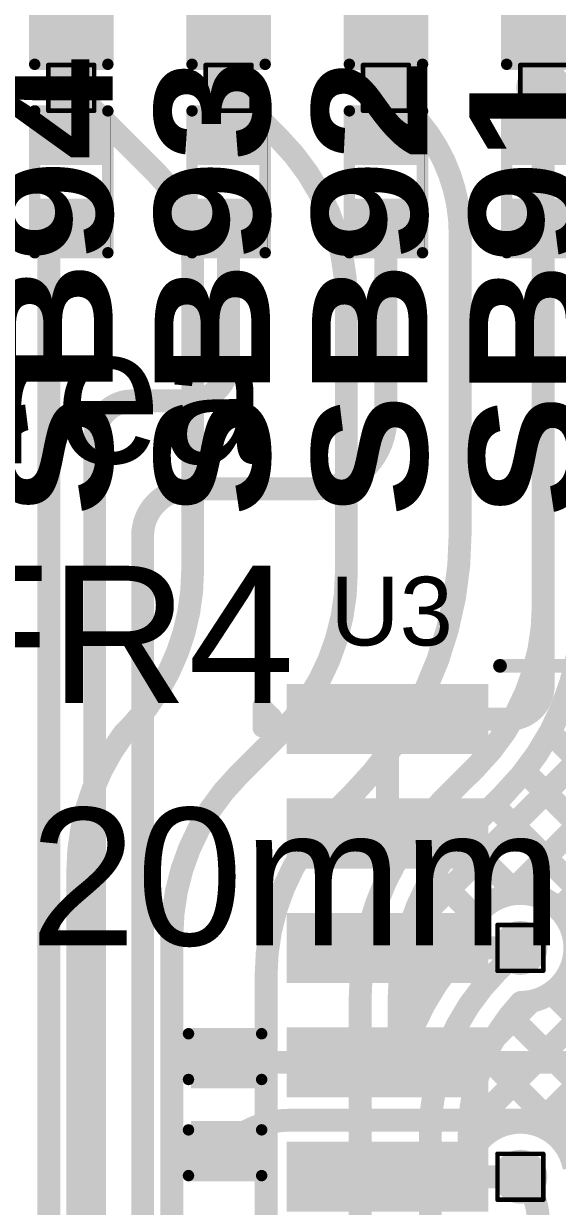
# Model space of a CAD drawing. Header units: inches. Extents: x 3 to 457, y -41 to 239.
# Drawn here: x 114.78 to 120.71, y 142.01 to 155.14 of the extents above; entities that cross this region are included whole.
import ezdxf

# ---------------------------------------------------------------- set-up
doc = ezdxf.new("R2010")
doc.units = ezdxf.units.IN
for name, color, linetype in [('Bottom Layer', 5, 'Continuous'), ('Drill Drawing', 1, 'Continuous'), ('Fabrication', 76, 'Continuous'), ('Top Layer', 1, 'Continuous'), ('Top Overlay', 2, 'Continuous'), ('Top Paste', 8, 'Continuous'), ('Top Solder', 216, 'Continuous'), ('Via Holes', 16, 'Continuous')]:
    doc.layers.add(name, color=color, linetype=linetype)
doc.styles.add('Arial', font='', dxfattribs={"height": 0.2})
doc.styles.add('Arial Black_Bold', font='', dxfattribs={"height": 0.2})
doc.styles.get('Arial').set_extended_font_data('Arial')
doc.styles.get('Arial Black_Bold').set_extended_font_data('Arial Black', bold=True)

# ---------------------------------------------------------------- blocks, each defined once
blk = doc.blocks.new('14_SO_112')
at = {"layer": 'Top Layer'}
for points in [[(-1.75, 4.097), (-1.75, 3.523), (-3.788, 3.523), (-3.788, 4.097)], [(3.788, 4.097), (3.788, 3.523), (1.75, 3.523), (1.75, 4.097)], [(-1.75, 2.827), (-1.75, 2.253), (-3.788, 2.253), (-3.788, 2.827)], [(3.788, 2.827), (3.788, 2.253), (1.75, 2.253), (1.75, 2.827)], [(-1.75, 1.557), (-1.75, 0.983), (-3.788, 0.983), (-3.788, 1.557)], [(3.788, 1.557), (3.788, 0.983), (1.75, 0.983), (1.75, 1.557)], [(-1.75, 0.287), (-1.75, -0.287), (-3.788, -0.287), (-3.788, 0.287)], [(3.788, 0.287), (3.788, -0.287), (1.75, -0.287), (1.75, 0.287)], [(-1.75, -0.983), (-1.75, -1.557), (-3.788, -1.557), (-3.788, -0.983)], [(3.788, -0.983), (3.788, -1.557), (1.75, -1.557), (1.75, -0.983)], [(-1.75, -2.253), (-1.75, -2.827), (-3.788, -2.827), (-3.788, -2.253)], [(3.788, -2.253), (3.788, -2.827), (1.75, -2.827), (1.75, -2.253)], [(-1.75, -3.523), (-1.75, -4.097), (-3.788, -4.097), (-3.788, -3.523)], [(3.788, -3.523), (3.788, -4.097), (1.75, -4.097), (1.75, -3.523)]]:
    blk.add_hatch(color=1, dxfattribs=at).paths.add_polyline_path(points)
at = {"layer": 'Top Paste'}
for points in [[(-1.75, 4.097), (-1.75, 3.523), (-3.788, 3.523), (-3.788, 4.097)], [(3.788, 4.097), (3.788, 3.523), (1.75, 3.523), (1.75, 4.097)], [(-1.75, 2.827), (-1.75, 2.253), (-3.788, 2.253), (-3.788, 2.827)], [(3.788, 2.827), (3.788, 2.253), (1.75, 2.253), (1.75, 2.827)], [(-1.75, 1.557), (-1.75, 0.983), (-3.788, 0.983), (-3.788, 1.557)], [(3.788, 1.557), (3.788, 0.983), (1.75, 0.983), (1.75, 1.557)], [(-1.75, 0.287), (-1.75, -0.287), (-3.788, -0.287), (-3.788, 0.287)], [(3.788, 0.287), (3.788, -0.287), (1.75, -0.287), (1.75, 0.287)], [(-1.75, -0.983), (-1.75, -1.557), (-3.788, -1.557), (-3.788, -0.983)], [(3.788, -0.983), (3.788, -1.557), (1.75, -1.557), (1.75, -0.983)], [(-1.75, -2.253), (-1.75, -2.827), (-3.788, -2.827), (-3.788, -2.253)], [(3.788, -2.253), (3.788, -2.827), (1.75, -2.827), (1.75, -2.253)], [(-1.75, -3.523), (-1.75, -4.097), (-3.788, -4.097), (-3.788, -3.523)], [(3.788, -3.523), (3.788, -4.097), (1.75, -4.097), (1.75, -3.523)]]:
    blk.add_hatch(color=8, dxfattribs=at).paths.add_polyline_path(points)
at = {"layer": 'Top Solder'}
for points in [[(-1.649, 4.199), (-1.649, 3.421), (-3.89, 3.421), (-3.89, 4.199)], [(3.89, 4.199), (3.89, 3.421), (1.649, 3.421), (1.649, 4.199)], [(-1.649, 2.929), (-1.649, 2.151), (-3.89, 2.151), (-3.89, 2.929)], [(3.89, 2.929), (3.89, 2.151), (1.649, 2.151), (1.649, 2.929)], [(-1.649, 1.659), (-1.649, 0.881), (-3.89, 0.881), (-3.89, 1.659)], [(3.89, 1.659), (3.89, 0.881), (1.649, 0.881), (1.649, 1.659)], [(-1.649, 0.389), (-1.649, -0.389), (-3.89, -0.389), (-3.89, 0.389)], [(3.89, 0.389), (3.89, -0.389), (1.649, -0.389), (1.649, 0.389)], [(-1.649, -0.881), (-1.649, -1.659), (-3.89, -1.659), (-3.89, -0.881)], [(3.89, -0.881), (3.89, -1.659), (1.649, -1.659), (1.649, -0.881)], [(-1.649, -2.151), (-1.649, -2.929), (-3.89, -2.929), (-3.89, -2.151)], [(3.89, -2.151), (3.89, -2.929), (1.649, -2.929), (1.649, -2.151)], [(-1.649, -3.421), (-1.649, -4.199), (-3.89, -4.199), (-3.89, -3.421)], [(3.89, -3.421), (3.89, -4.199), (1.649, -4.199), (1.649, -3.421)]]:
    blk.add_hatch(color=216, dxfattribs=at).paths.add_polyline_path(points)
at = {"layer": 'Top Overlay'}
for points, const_width in [([(-1.521, 4.401), (1.521, 4.401)], 0.152), ([(-4.166, 3.708), (-4.166, 3.962)], 0.2), ([(-4.166, 3.962), (-4.039, 3.835)], 0.2), ([(-4.166, 3.708), (-4.039, 3.835)], 0.2), ([(-1.521, -4.401), (1.521, -4.401)], 0.152)]:
    blk.add_lwpolyline(points, dxfattribs=dict(at, const_width=const_width))
for points, const_width in [([(-1.559, 4.401, 1), (-1.483, 4.401, 1)], 0.0762), ([(1.483, 4.401, 1), (1.56, 4.401, 1)], 0.0762), ([(-4.216, 3.962, 1), (-4.116, 3.962, 1)], 0.1), ([(-4.216, 3.962, 1), (-4.116, 3.962, 1)], 0.1), ([(-4.216, 3.708, 1), (-4.116, 3.708, 1)], 0.1), ([(-4.216, 3.708, 1), (-4.116, 3.708, 1)], 0.1), ([(-4.089, 3.835, 1), (-3.989, 3.835, 1)], 0.1), ([(-4.089, 3.835, 1), (-3.989, 3.835, 1)], 0.1), ([(-1.559, -4.401, 1), (-1.483, -4.401, 1)], 0.0762), ([(1.483, -4.401, 1), (1.56, -4.401, 1)], 0.0762)]:
    blk.add_lwpolyline(points, format="xyb", close=True, dxfattribs=dict(at, const_width=const_width))
blk = doc.blocks.new('S______B______0402_151')
at = {"layer": 'Top Layer'}
for points in [[(-0.699, -0.318), (-0.699, 0.318), (-0.241, 0.318), (-0.241, -0.318)], [(0.241, -0.318), (0.241, 0.318), (0.699, 0.318), (0.699, -0.318)]]:
    blk.add_hatch(color=1, dxfattribs=at).paths.add_polyline_path(points)
at = {"layer": 'Top Paste'}
for points in [[(-0.699, -0.318), (-0.699, 0.318), (-0.241, 0.318), (-0.241, -0.318)], [(0.241, -0.318), (0.241, 0.318), (0.699, 0.318), (0.699, -0.318)]]:
    blk.add_hatch(color=8, dxfattribs=at).paths.add_polyline_path(points)
at = {"layer": 'Top Solder'}
for points in [[(-0.754, -0.373), (-0.754, 0.373), (-0.186, 0.373), (-0.186, -0.373)], [(0.186, -0.373), (0.186, 0.373), (0.754, 0.373), (0.754, -0.373)]]:
    blk.add_hatch(color=216, dxfattribs=at).paths.add_polyline_path(points)
at = {"layer": 'Top Overlay'}
for points, const_width in [([(-0.787, 0.406), (-0.787, -0.406)], 0.127), ([(-0.787, 0.406), (0.787, 0.406)], 0.127), ([(0.787, 0.406), (0.787, -0.406)], 0.127), ([(-0.787, -0.406), (0.787, -0.406)], 0.127), ([(-0.813, -0.432), (0.813, -0.432)], 0.00323)]:
    blk.add_lwpolyline(points, dxfattribs=dict(at, const_width=const_width))
for points, const_width in [([(-0.819, 0.406, 1), (-0.756, 0.406, 1)], 0.0635), ([(-0.819, 0.406, 1), (-0.756, 0.406, 1)], 0.0635), ([(0.756, 0.406, 1), (0.819, 0.406, 1)], 0.0635), ([(0.756, 0.406, 1), (0.819, 0.406, 1)], 0.0635), ([(-0.819, -0.406, 1), (-0.756, -0.406, 1)], 0.0635), ([(-0.819, -0.406, 1), (-0.756, -0.406, 1)], 0.0635), ([(0.756, -0.406, 1), (0.819, -0.406, 1)], 0.0635), ([(0.756, -0.406, 1), (0.819, -0.406, 1)], 0.0635), ([(-0.814, -0.432, 1), (-0.812, -0.432, 1)], 0.00161), ([(0.812, -0.432, 1), (0.814, -0.432, 1)], 0.00161)]:
    blk.add_lwpolyline(points, format="xyb", close=True, dxfattribs=dict(at, const_width=const_width))
at = {"layer": 'Top Overlay', "style": 'Arial Black_Bold'}
blk.add_text('SB91', height=1.27, dxfattribs=at).set_placement((-3.721, -0.449))
blk = doc.blocks.new('S______B______0402_152')
at = {"layer": 'Top Layer'}
for points in [[(-0.699, -0.318), (-0.699, 0.318), (-0.241, 0.318), (-0.241, -0.318)], [(0.241, -0.318), (0.241, 0.318), (0.699, 0.318), (0.699, -0.318)]]:
    blk.add_hatch(color=1, dxfattribs=at).paths.add_polyline_path(points)
at = {"layer": 'Top Paste'}
for points in [[(-0.699, -0.318), (-0.699, 0.318), (-0.241, 0.318), (-0.241, -0.318)], [(0.241, -0.318), (0.241, 0.318), (0.699, 0.318), (0.699, -0.318)]]:
    blk.add_hatch(color=8, dxfattribs=at).paths.add_polyline_path(points)
at = {"layer": 'Top Solder'}
for points in [[(-0.754, -0.373), (-0.754, 0.373), (-0.186, 0.373), (-0.186, -0.373)], [(0.186, -0.373), (0.186, 0.373), (0.754, 0.373), (0.754, -0.373)]]:
    blk.add_hatch(color=216, dxfattribs=at).paths.add_polyline_path(points)
at = {"layer": 'Top Overlay'}
for points, const_width in [([(-0.787, 0.406), (-0.787, -0.406)], 0.127), ([(-0.787, 0.406), (0.787, 0.406)], 0.127), ([(0.787, 0.406), (0.787, -0.406)], 0.127), ([(-0.787, -0.406), (0.787, -0.406)], 0.127), ([(-0.813, -0.432), (0.813, -0.432)], 0.00323)]:
    blk.add_lwpolyline(points, dxfattribs=dict(at, const_width=const_width))
for points, const_width in [([(-0.819, 0.406, 1), (-0.756, 0.406, 1)], 0.0635), ([(-0.819, 0.406, 1), (-0.756, 0.406, 1)], 0.0635), ([(0.756, 0.406, 1), (0.819, 0.406, 1)], 0.0635), ([(0.756, 0.406, 1), (0.819, 0.406, 1)], 0.0635), ([(-0.819, -0.406, 1), (-0.756, -0.406, 1)], 0.0635), ([(-0.819, -0.406, 1), (-0.756, -0.406, 1)], 0.0635), ([(0.756, -0.406, 1), (0.819, -0.406, 1)], 0.0635), ([(0.756, -0.406, 1), (0.819, -0.406, 1)], 0.0635), ([(-0.814, -0.432, 1), (-0.812, -0.432, 1)], 0.00161), ([(0.812, -0.432, 1), (0.814, -0.432, 1)], 0.00161)]:
    blk.add_lwpolyline(points, format="xyb", close=True, dxfattribs=dict(at, const_width=const_width))
at = {"layer": 'Top Overlay', "style": 'Arial Black_Bold'}
blk.add_text('SB93', height=1.27, dxfattribs=at).set_placement((-3.715, -0.449))
blk = doc.blocks.new('S______B______0402_153')
at = {"layer": 'Top Layer'}
for points in [[(-0.699, -0.318), (-0.699, 0.318), (-0.241, 0.318), (-0.241, -0.318)], [(0.241, -0.318), (0.241, 0.318), (0.699, 0.318), (0.699, -0.318)]]:
    blk.add_hatch(color=1, dxfattribs=at).paths.add_polyline_path(points)
at = {"layer": 'Top Paste'}
for points in [[(-0.699, -0.318), (-0.699, 0.318), (-0.241, 0.318), (-0.241, -0.318)], [(0.241, -0.318), (0.241, 0.318), (0.699, 0.318), (0.699, -0.318)]]:
    blk.add_hatch(color=8, dxfattribs=at).paths.add_polyline_path(points)
at = {"layer": 'Top Solder'}
for points in [[(-0.754, -0.373), (-0.754, 0.373), (-0.186, 0.373), (-0.186, -0.373)], [(0.186, -0.373), (0.186, 0.373), (0.754, 0.373), (0.754, -0.373)]]:
    blk.add_hatch(color=216, dxfattribs=at).paths.add_polyline_path(points)
at = {"layer": 'Top Overlay'}
for points, const_width in [([(-0.787, 0.406), (-0.787, -0.406)], 0.127), ([(-0.787, 0.406), (0.787, 0.406)], 0.127), ([(0.787, 0.406), (0.787, -0.406)], 0.127), ([(-0.787, -0.406), (0.787, -0.406)], 0.127), ([(-0.813, -0.432), (0.813, -0.432)], 0.00323)]:
    blk.add_lwpolyline(points, dxfattribs=dict(at, const_width=const_width))
for points, const_width in [([(-0.819, 0.406, 1), (-0.756, 0.406, 1)], 0.0635), ([(-0.819, 0.406, 1), (-0.756, 0.406, 1)], 0.0635), ([(0.756, 0.406, 1), (0.819, 0.406, 1)], 0.0635), ([(0.756, 0.406, 1), (0.819, 0.406, 1)], 0.0635), ([(-0.819, -0.406, 1), (-0.756, -0.406, 1)], 0.0635), ([(-0.819, -0.406, 1), (-0.756, -0.406, 1)], 0.0635), ([(0.756, -0.406, 1), (0.819, -0.406, 1)], 0.0635), ([(0.756, -0.406, 1), (0.819, -0.406, 1)], 0.0635), ([(-0.814, -0.432, 1), (-0.812, -0.432, 1)], 0.00161), ([(0.812, -0.432, 1), (0.814, -0.432, 1)], 0.00161)]:
    blk.add_lwpolyline(points, format="xyb", close=True, dxfattribs=dict(at, const_width=const_width))
at = {"layer": 'Top Overlay', "style": 'Arial Black_Bold'}
blk.add_text('SB92', height=1.27, dxfattribs=at).set_placement((-3.715, -0.449))
blk = doc.blocks.new('S______B______0402_154')
at = {"layer": 'Top Layer'}
for points in [[(-0.699, -0.318), (-0.699, 0.318), (-0.241, 0.318), (-0.241, -0.318)], [(0.241, -0.318), (0.241, 0.318), (0.699, 0.318), (0.699, -0.318)]]:
    blk.add_hatch(color=1, dxfattribs=at).paths.add_polyline_path(points)
at = {"layer": 'Top Paste'}
for points in [[(-0.699, -0.318), (-0.699, 0.318), (-0.241, 0.318), (-0.241, -0.318)], [(0.241, -0.318), (0.241, 0.318), (0.699, 0.318), (0.699, -0.318)]]:
    blk.add_hatch(color=8, dxfattribs=at).paths.add_polyline_path(points)
at = {"layer": 'Top Solder'}
for points in [[(-0.754, -0.373), (-0.754, 0.373), (-0.186, 0.373), (-0.186, -0.373)], [(0.186, -0.373), (0.186, 0.373), (0.754, 0.373), (0.754, -0.373)]]:
    blk.add_hatch(color=216, dxfattribs=at).paths.add_polyline_path(points)
at = {"layer": 'Top Overlay'}
for points, const_width in [([(-0.787, 0.406), (-0.787, -0.406)], 0.127), ([(-0.787, 0.406), (0.787, 0.406)], 0.127), ([(0.787, 0.406), (0.787, -0.406)], 0.127), ([(-0.787, -0.406), (0.787, -0.406)], 0.127), ([(-0.813, -0.432), (0.813, -0.432)], 0.00323)]:
    blk.add_lwpolyline(points, dxfattribs=dict(at, const_width=const_width))
for points, const_width in [([(-0.819, 0.406, 1), (-0.756, 0.406, 1)], 0.0635), ([(-0.819, 0.406, 1), (-0.756, 0.406, 1)], 0.0635), ([(0.756, 0.406, 1), (0.819, 0.406, 1)], 0.0635), ([(0.756, 0.406, 1), (0.819, 0.406, 1)], 0.0635), ([(-0.819, -0.406, 1), (-0.756, -0.406, 1)], 0.0635), ([(-0.819, -0.406, 1), (-0.756, -0.406, 1)], 0.0635), ([(0.756, -0.406, 1), (0.819, -0.406, 1)], 0.0635), ([(0.756, -0.406, 1), (0.819, -0.406, 1)], 0.0635), ([(-0.814, -0.432, 1), (-0.812, -0.432, 1)], 0.00161), ([(0.812, -0.432, 1), (0.814, -0.432, 1)], 0.00161)]:
    blk.add_lwpolyline(points, format="xyb", close=True, dxfattribs=dict(at, const_width=const_width))
at = {"layer": 'Top Overlay', "style": 'Arial Black_Bold'}
blk.add_text('SB94', height=1.27, dxfattribs=at).set_placement((-3.71, -0.449))
blk = doc.blocks.new('R___0402_213')
at = {"layer": 'Top Layer'}
for points in [[(-0.699, -0.318), (-0.699, 0.317), (-0.241, 0.317), (-0.241, -0.318)], [(0.241, -0.318), (0.241, 0.317), (0.699, 0.317), (0.699, -0.318)]]:
    blk.add_hatch(color=1, dxfattribs=at).paths.add_polyline_path(points)
at = {"layer": 'Top Paste'}
for points in [[(-0.699, -0.318), (-0.699, 0.317), (-0.241, 0.317), (-0.241, -0.318)], [(0.241, -0.318), (0.241, 0.317), (0.699, 0.317), (0.699, -0.318)]]:
    blk.add_hatch(color=8, dxfattribs=at).paths.add_polyline_path(points)
at = {"layer": 'Top Solder'}
for points in [[(-0.754, -0.373), (-0.754, 0.373), (-0.186, 0.373), (-0.186, -0.373)], [(0.186, -0.373), (0.186, 0.373), (0.754, 0.373), (0.754, -0.373)]]:
    blk.add_hatch(color=216, dxfattribs=at).paths.add_polyline_path(points)
at = {"layer": 'Top Overlay'}
for points, const_width in [([(0.787, 0.406), (-0.787, 0.406)], 0.127), ([(-0.787, -0.406), (-0.787, 0.406)], 0.127), ([(0.787, -0.406), (0.787, 0.406)], 0.127), ([(0.787, -0.406), (-0.787, -0.406)], 0.127), ([(0.813, -0.432), (-0.813, -0.432)], 0.00323)]:
    blk.add_lwpolyline(points, dxfattribs=dict(at, const_width=const_width))
for points, const_width in [([(-0.819, 0.406, 1), (-0.756, 0.406, 1)], 0.0635), ([(-0.819, 0.406, 1), (-0.756, 0.406, 1)], 0.0635), ([(0.756, 0.406, 1), (0.819, 0.406, 1)], 0.0635), ([(0.756, 0.406, 1), (0.819, 0.406, 1)], 0.0635), ([(-0.819, -0.406, 1), (-0.756, -0.406, 1)], 0.0635), ([(-0.819, -0.406, 1), (-0.756, -0.406, 1)], 0.0635), ([(0.756, -0.406, 1), (0.819, -0.406, 1)], 0.0635), ([(0.756, -0.406, 1), (0.819, -0.406, 1)], 0.0635), ([(-0.814, -0.432, 1), (-0.812, -0.432, 1)], 0.00161), ([(0.812, -0.432, 1), (0.814, -0.432, 1)], 0.00161)]:
    blk.add_lwpolyline(points, format="xyb", close=True, dxfattribs=dict(at, const_width=const_width))
blk = doc.blocks.new('R___0402_214')
at = {"layer": 'Top Layer'}
for points in [[(-0.699, -0.318), (-0.699, 0.317), (-0.241, 0.317), (-0.241, -0.318)], [(0.241, -0.318), (0.241, 0.317), (0.699, 0.317), (0.699, -0.318)]]:
    blk.add_hatch(color=1, dxfattribs=at).paths.add_polyline_path(points)
at = {"layer": 'Top Paste'}
for points in [[(-0.699, -0.318), (-0.699, 0.317), (-0.241, 0.317), (-0.241, -0.318)], [(0.241, -0.318), (0.241, 0.317), (0.699, 0.317), (0.699, -0.318)]]:
    blk.add_hatch(color=8, dxfattribs=at).paths.add_polyline_path(points)
at = {"layer": 'Top Solder'}
for points in [[(-0.754, -0.373), (-0.754, 0.373), (-0.186, 0.373), (-0.186, -0.373)], [(0.186, -0.373), (0.186, 0.373), (0.754, 0.373), (0.754, -0.373)]]:
    blk.add_hatch(color=216, dxfattribs=at).paths.add_polyline_path(points)
at = {"layer": 'Top Overlay'}
for points, const_width in [([(0.787, 0.406), (-0.787, 0.406)], 0.127), ([(-0.787, -0.406), (-0.787, 0.406)], 0.127), ([(0.787, -0.406), (0.787, 0.406)], 0.127), ([(0.787, -0.406), (-0.787, -0.406)], 0.127), ([(0.813, -0.432), (-0.813, -0.432)], 0.00323)]:
    blk.add_lwpolyline(points, dxfattribs=dict(at, const_width=const_width))
for points, const_width in [([(-0.819, 0.406, 1), (-0.756, 0.406, 1)], 0.0635), ([(-0.819, 0.406, 1), (-0.756, 0.406, 1)], 0.0635), ([(0.756, 0.406, 1), (0.819, 0.406, 1)], 0.0635), ([(0.756, 0.406, 1), (0.819, 0.406, 1)], 0.0635), ([(-0.819, -0.406, 1), (-0.756, -0.406, 1)], 0.0635), ([(-0.819, -0.406, 1), (-0.756, -0.406, 1)], 0.0635), ([(0.756, -0.406, 1), (0.819, -0.406, 1)], 0.0635), ([(0.756, -0.406, 1), (0.819, -0.406, 1)], 0.0635), ([(-0.814, -0.432, 1), (-0.812, -0.432, 1)], 0.00161), ([(0.812, -0.432, 1), (0.814, -0.432, 1)], 0.00161)]:
    blk.add_lwpolyline(points, format="xyb", close=True, dxfattribs=dict(at, const_width=const_width))
blk = doc.blocks.new('R___0402_216')
at = {"layer": 'Top Layer'}
for points in [[(-0.699, -0.318), (-0.699, 0.317), (-0.241, 0.317), (-0.241, -0.318)], [(0.241, -0.318), (0.241, 0.317), (0.699, 0.317), (0.699, -0.318)]]:
    blk.add_hatch(color=1, dxfattribs=at).paths.add_polyline_path(points)
at = {"layer": 'Top Paste'}
for points in [[(-0.699, -0.318), (-0.699, 0.317), (-0.241, 0.317), (-0.241, -0.318)], [(0.241, -0.318), (0.241, 0.317), (0.699, 0.317), (0.699, -0.318)]]:
    blk.add_hatch(color=8, dxfattribs=at).paths.add_polyline_path(points)
at = {"layer": 'Top Solder'}
for points in [[(-0.754, -0.373), (-0.754, 0.373), (-0.186, 0.373), (-0.186, -0.373)], [(0.186, -0.373), (0.186, 0.373), (0.754, 0.373), (0.754, -0.373)]]:
    blk.add_hatch(color=216, dxfattribs=at).paths.add_polyline_path(points)
at = {"layer": 'Top Overlay'}
for points, const_width in [([(0.787, 0.406), (-0.787, 0.406)], 0.127), ([(-0.787, -0.406), (-0.787, 0.406)], 0.127), ([(0.787, -0.406), (0.787, 0.406)], 0.127), ([(0.787, -0.406), (-0.787, -0.406)], 0.127), ([(0.813, -0.432), (-0.813, -0.432)], 0.00323)]:
    blk.add_lwpolyline(points, dxfattribs=dict(at, const_width=const_width))
for points, const_width in [([(-0.819, 0.406, 1), (-0.756, 0.406, 1)], 0.0635), ([(-0.819, 0.406, 1), (-0.756, 0.406, 1)], 0.0635), ([(0.756, 0.406, 1), (0.819, 0.406, 1)], 0.0635), ([(0.756, 0.406, 1), (0.819, 0.406, 1)], 0.0635), ([(-0.819, -0.406, 1), (-0.756, -0.406, 1)], 0.0635), ([(-0.819, -0.406, 1), (-0.756, -0.406, 1)], 0.0635), ([(0.756, -0.406, 1), (0.819, -0.406, 1)], 0.0635), ([(0.756, -0.406, 1), (0.819, -0.406, 1)], 0.0635), ([(-0.814, -0.432, 1), (-0.812, -0.432, 1)], 0.00161), ([(0.812, -0.432, 1), (0.814, -0.432, 1)], 0.00161)]:
    blk.add_lwpolyline(points, format="xyb", close=True, dxfattribs=dict(at, const_width=const_width))
blk = doc.blocks.new('R___0402_217')
at = {"layer": 'Top Layer'}
for points in [[(-0.699, -0.318), (-0.699, 0.317), (-0.241, 0.317), (-0.241, -0.318)], [(0.241, -0.318), (0.241, 0.317), (0.699, 0.317), (0.699, -0.318)]]:
    blk.add_hatch(color=1, dxfattribs=at).paths.add_polyline_path(points)
at = {"layer": 'Top Paste'}
for points in [[(-0.699, -0.318), (-0.699, 0.317), (-0.241, 0.317), (-0.241, -0.318)], [(0.241, -0.318), (0.241, 0.317), (0.699, 0.317), (0.699, -0.318)]]:
    blk.add_hatch(color=8, dxfattribs=at).paths.add_polyline_path(points)
at = {"layer": 'Top Solder'}
for points in [[(-0.754, -0.373), (-0.754, 0.373), (-0.186, 0.373), (-0.186, -0.373)], [(0.186, -0.373), (0.186, 0.373), (0.754, 0.373), (0.754, -0.373)]]:
    blk.add_hatch(color=216, dxfattribs=at).paths.add_polyline_path(points)
at = {"layer": 'Top Overlay'}
for points, const_width in [([(0.787, 0.406), (-0.787, 0.406)], 0.127), ([(-0.787, -0.406), (-0.787, 0.406)], 0.127), ([(0.787, -0.406), (0.787, 0.406)], 0.127), ([(0.787, -0.406), (-0.787, -0.406)], 0.127), ([(0.813, -0.432), (-0.813, -0.432)], 0.00323)]:
    blk.add_lwpolyline(points, dxfattribs=dict(at, const_width=const_width))
for points, const_width in [([(-0.819, 0.406, 1), (-0.756, 0.406, 1)], 0.0635), ([(-0.819, 0.406, 1), (-0.756, 0.406, 1)], 0.0635), ([(0.756, 0.406, 1), (0.819, 0.406, 1)], 0.0635), ([(0.756, 0.406, 1), (0.819, 0.406, 1)], 0.0635), ([(-0.819, -0.406, 1), (-0.756, -0.406, 1)], 0.0635), ([(-0.819, -0.406, 1), (-0.756, -0.406, 1)], 0.0635), ([(0.756, -0.406, 1), (0.819, -0.406, 1)], 0.0635), ([(0.756, -0.406, 1), (0.819, -0.406, 1)], 0.0635), ([(-0.814, -0.432, 1), (-0.812, -0.432, 1)], 0.00161), ([(0.812, -0.432, 1), (0.814, -0.432, 1)], 0.00161)]:
    blk.add_lwpolyline(points, format="xyb", close=True, dxfattribs=dict(at, const_width=const_width))
blk = doc.blocks.new('C___0402_291')
at = {"layer": 'Top Layer'}
for points in [[(-0.699, -0.318), (-0.699, 0.317), (-0.241, 0.317), (-0.241, -0.318)], [(0.241, -0.318), (0.241, 0.317), (0.699, 0.317), (0.699, -0.318)]]:
    blk.add_hatch(color=1, dxfattribs=at).paths.add_polyline_path(points)
at = {"layer": 'Top Paste'}
for points in [[(-0.699, -0.318), (-0.699, 0.317), (-0.241, 0.317), (-0.241, -0.318)], [(0.241, -0.318), (0.241, 0.317), (0.699, 0.317), (0.699, -0.318)]]:
    blk.add_hatch(color=8, dxfattribs=at).paths.add_polyline_path(points)
at = {"layer": 'Top Solder'}
for points in [[(-0.758, -0.377), (-0.758, 0.377), (-0.181, 0.377), (-0.181, -0.377)], [(0.181, -0.377), (0.181, 0.377), (0.758, 0.377), (0.758, -0.377)]]:
    blk.add_hatch(color=216, dxfattribs=at).paths.add_polyline_path(points)
at = {"layer": 'Top Overlay', "const_width": 0.127}
for points in [[(-0.787, -0.406), (-0.787, 0.406)], [(-0.279, 0.406), (-0.787, 0.406)], [(0.787, 0.406), (0.279, 0.406)], [(0.787, -0.406), (0.787, 0.406)], [(-0.279, -0.406), (-0.787, -0.406)], [(0.787, -0.406), (0.279, -0.406)]]:
    blk.add_lwpolyline(points, dxfattribs=at)
at = {"layer": 'Top Overlay', "const_width": 0.0635}
for points in [[(-0.819, 0.406, 1), (-0.756, 0.406, 1)], [(-0.819, 0.406, 1), (-0.756, 0.406, 1)], [(-0.311, 0.406, 1), (-0.248, 0.406, 1)], [(0.248, 0.406, 1), (0.311, 0.406, 1)], [(0.756, 0.406, 1), (0.819, 0.406, 1)], [(0.756, 0.406, 1), (0.819, 0.406, 1)], [(-0.819, -0.406, 1), (-0.756, -0.406, 1)], [(-0.819, -0.406, 1), (-0.756, -0.406, 1)], [(-0.311, -0.406, 1), (-0.248, -0.406, 1)], [(0.248, -0.406, 1), (0.311, -0.406, 1)], [(0.756, -0.406, 1), (0.819, -0.406, 1)], [(0.756, -0.406, 1), (0.819, -0.406, 1)]]:
    blk.add_lwpolyline(points, format="xyb", close=True, dxfattribs=at)

msp = doc.modelspace()

# ---------------------------------------------------------------- hatches: boundary and pattern name
at = {"layer": 'Bottom Layer'}
h = msp.add_hatch(color=5, dxfattribs=at)
edge = h.paths.add_edge_path()
edge.add_arc((115.311, 154.424), 0.3, 0, 360)
h = msp.add_hatch(color=5, dxfattribs=at)
edge = h.paths.add_edge_path()
edge.add_arc((117.057, 154.424), 0.3, 0, 360)
h = msp.add_hatch(color=5, dxfattribs=at)
edge = h.paths.add_edge_path()
edge.add_arc((118.803, 154.424), 0.3, 0, 360)
h = msp.add_hatch(color=5, dxfattribs=at)
edge = h.paths.add_edge_path()
edge.add_arc((120.549, 154.424), 0.3, 0, 360)
h = msp.add_hatch(color=5, dxfattribs=at)
edge = h.paths.add_edge_path()
edge.add_arc((120.295, 144.877), 0.3, 0, 360)
h = msp.add_hatch(color=5, dxfattribs=at)
edge = h.paths.add_edge_path()
edge.add_arc((120.295, 142.337), 0.3, 0, 360)
at = {"layer": 'Top Layer'}
h = msp.add_hatch(color=1, dxfattribs=at)
edge = h.paths.add_edge_path()
edge.add_arc((115.311, 154.424), 0.3, 0, 360)
h = msp.add_hatch(color=1, dxfattribs=at)
edge = h.paths.add_edge_path()
edge.add_arc((117.057, 154.424), 0.3, 0, 360)
h = msp.add_hatch(color=1, dxfattribs=at)
edge = h.paths.add_edge_path()
edge.add_arc((118.803, 154.424), 0.3, 0, 360)
h = msp.add_hatch(color=1, dxfattribs=at)
edge = h.paths.add_edge_path()
edge.add_arc((120.549, 154.424), 0.3, 0, 360)
h = msp.add_hatch(color=1, dxfattribs=at)
edge = h.paths.add_edge_path()
edge.add_arc((120.295, 144.877), 0.3, 0, 360)
h = msp.add_hatch(color=1, dxfattribs=at)
edge = h.paths.add_edge_path()
edge.add_arc((120.295, 142.337), 0.3, 0, 360)
at = {"layer": 'Via Holes'}
h = msp.add_hatch(color=7, dxfattribs=at)
edge = h.paths.add_edge_path()
edge.add_arc((115.311, 154.424), 0.15, 0, 360)
h = msp.add_hatch(color=7, dxfattribs=at)
edge = h.paths.add_edge_path()
edge.add_arc((117.057, 154.424), 0.15, 0, 360)
h = msp.add_hatch(color=7, dxfattribs=at)
edge = h.paths.add_edge_path()
edge.add_arc((118.803, 154.424), 0.15, 0, 360)
h = msp.add_hatch(color=7, dxfattribs=at)
edge = h.paths.add_edge_path()
edge.add_arc((120.549, 154.424), 0.15, 0, 360)
h = msp.add_hatch(color=7, dxfattribs=at)
edge = h.paths.add_edge_path()
edge.add_arc((120.295, 144.877), 0.15, 0, 360)
h = msp.add_hatch(color=7, dxfattribs=at)
edge = h.paths.add_edge_path()
edge.add_arc((120.295, 142.337), 0.15, 0, 360)

# ---------------------------------------------------------------- linework, layer by layer
at = {"layer": 'Bottom Layer', "const_width": 0.254}
for points in [[(115.311, 154.424), (116.248, 153.486)], [(117.057, 154.424), (117.62, 153.86)], [(118.803, 154.424), (119.061, 154.165)], [(120.549, 148.682), (120.549, 154.424)], [(120.719, 147.462), (126.45, 153.193)], [(119.627, 149.485), (119.627, 152.799)], [(116.658, 149.068), (116.658, 152.497)], [(119.059, 145.084), (126.45, 152.475)], [(118.364, 149.045), (118.364, 152.064)], [(120.16, 145.467), (126.45, 151.756)], [(120.72, 145.307), (126.45, 151.038)], [(119.729, 142.88), (126.45, 149.601)], [(119.627, 149.484), (119.627, 149.485)], [(115.891, 147.249), (115.914, 147.272)], [(115.891, 147.249), (115.891, 147.249)], [(117.172, 146.801), (117.62, 147.249)], [(120.624, 147.27), (122.528, 145.366)], [(119.413, 146.494), (119.805, 146.886)], [(120.339, 146.837), (122.28, 144.895)], [(118.217, 146.364), (118.417, 146.564)], [(119.719, 146.189), (120.11, 146.58)], [(119.994, 146.464), (122.453, 144.004)], [(119.636, 146.103), (120.258, 145.481)], [(115.383, 135.989), (115.383, 145.725)], [(119.329, 145.692), (119.798, 145.222)], [(119.098, 145.204), (119.562, 144.74)], [(116.428, 135.989), (116.428, 145.005)], [(118.95, 144.256), (119.705, 145.011)], [(120.04, 144.622), (120.295, 144.877)], [(120.48, 142.913), (122.298, 144.731)], [(117.473, 135.989), (117.473, 144.568)], [(118.965, 144.618), (119.266, 144.318)], [(118.518, 144.334), (118.518, 144.333)], [(118.518, 135.989), (118.518, 144.333)], [(118.95, 143.534), (118.95, 144.333)], [(120.64, 144.38), (122.08, 142.94)], [(120.01, 143.879), (120.415, 144.284)], [(120.176, 144.126), (121.535, 142.767)], [(118.95, 143.915), (119.038, 143.827)], [(119.907, 143.676), (121.02, 142.564)], [(119.748, 143.117), (120, 142.865)], [(119.296, 137.241), (119.296, 142.826)], [(119.728, 142.548), (119.728, 142.826)]]:
    msp.add_lwpolyline(points, dxfattribs=at)
at = {"layer": 'Bottom Layer', "const_width": 0.127}
for points in [[(115.247, 154.424, 1), (115.374, 154.424, 1)], [(116.993, 154.424, 1), (117.12, 154.424, 1)], [(118.739, 154.424, 1), (118.866, 154.424, 1)], [(120.485, 154.424, 1), (120.612, 154.424, 1)], [(118.998, 154.165, 1), (119.125, 154.165, 1)], [(118.998, 154.165, 1), (119.125, 154.165, 1)], [(117.557, 153.86, 1), (117.684, 153.86, 1)], [(117.557, 153.86, 1), (117.684, 153.86, 1)], [(116.185, 153.486, 1), (116.312, 153.486, 1)], [(116.185, 153.486, 1), (116.312, 153.486, 1)], [(119.563, 152.799, 1), (119.69, 152.799, 1)], [(119.563, 152.799, 1), (119.69, 152.799, 1)], [(116.595, 152.497, 1), (116.722, 152.497, 1)], [(116.595, 152.497, 1), (116.722, 152.497, 1)], [(118.3, 152.064, 1), (118.427, 152.064, 1)], [(118.3, 152.064, 1), (118.427, 152.064, 1)], [(119.563, 149.485, 1), (119.69, 149.485, 1)], [(119.563, 149.485, 1), (119.69, 149.485, 1)], [(119.563, 149.484, 1), (119.69, 149.484, 1)], [(119.563, 149.484, 1), (119.69, 149.484, 1)], [(116.595, 149.068, 1), (116.722, 149.068, 1)], [(116.595, 149.068, 1), (116.722, 149.068, 1)], [(118.3, 149.045, 1), (118.427, 149.045, 1)], [(118.3, 149.045, 1), (118.427, 149.045, 1)], [(120.485, 148.682, 1), (120.612, 148.682, 1)], [(120.485, 148.682, 1), (120.612, 148.682, 1)], [(116.087, 147.545, 1), (116.214, 147.545, 1)], [(116.087, 147.545, 1), (116.214, 147.545, 1)], [(120.655, 147.462, 1), (120.782, 147.462, 1)], [(115.827, 147.249, 1), (115.954, 147.249, 1)], [(115.827, 147.249, 1), (115.954, 147.249, 1)], [(115.827, 147.249, 1), (115.954, 147.249, 1)], [(115.827, 147.249, 1), (115.954, 147.249, 1)], [(115.851, 147.272, 1), (115.978, 147.272, 1)], [(115.851, 147.272, 1), (115.978, 147.272, 1)], [(117.557, 147.249, 1), (117.684, 147.249, 1)], [(117.557, 147.249, 1), (117.684, 147.249, 1)], [(120.561, 147.27, 1), (120.688, 147.27, 1)], [(117.108, 146.801, 1), (117.235, 146.801, 1)], [(117.108, 146.801, 1), (117.235, 146.801, 1)], [(119.742, 146.886, 1), (119.869, 146.886, 1)], [(119.742, 146.886, 1), (119.869, 146.886, 1)], [(119.742, 146.887, 1), (119.869, 146.887, 1)], [(119.742, 146.887, 1), (119.869, 146.887, 1)], [(120.275, 146.837, 1), (120.402, 146.837, 1)], [(118.354, 146.564, 1), (118.481, 146.564, 1)], [(118.354, 146.564, 1), (118.481, 146.564, 1)], [(120.046, 146.58, 1), (120.173, 146.58, 1)], [(120.048, 146.581, 1), (120.175, 146.581, 1)], [(119.35, 146.494, 1), (119.477, 146.494, 1)], [(119.35, 146.494, 1), (119.477, 146.494, 1)], [(119.93, 146.464, 1), (120.057, 146.464, 1)], [(118.153, 146.364, 1), (118.28, 146.364, 1)], [(118.153, 146.364, 1), (118.28, 146.364, 1)], [(119.654, 146.188, 1), (119.781, 146.188, 1)], [(119.656, 146.189, 1), (119.783, 146.189, 1)], [(119.573, 146.103, 1), (119.7, 146.103, 1)], [(115.319, 145.725, 1), (115.446, 145.725, 1)], [(115.319, 145.725, 1), (115.446, 145.725, 1)], [(119.265, 145.692, 1), (119.392, 145.692, 1)], [(120.195, 145.481, 1), (120.322, 145.481, 1)], [(120.097, 145.467, 1), (120.224, 145.467, 1)], [(119.735, 145.222, 1), (119.862, 145.222, 1)], [(120.656, 145.307, 1), (120.783, 145.307, 1)], [(118.996, 145.084, 1), (119.123, 145.084, 1)], [(119.035, 145.204, 1), (119.162, 145.204, 1)], [(116.364, 145.005, 1), (116.491, 145.005, 1)], [(116.364, 145.005, 1), (116.491, 145.005, 1)], [(119.642, 145.011, 1), (119.769, 145.011, 1)], [(119.627, 144.882, 1), (119.754, 144.882, 1)], [(119.627, 144.882, 1), (119.754, 144.882, 1)], [(120.231, 144.877, 1), (120.358, 144.877, 1)], [(119.499, 144.74, 1), (119.626, 144.74, 1)], [(117.41, 144.568, 1), (117.537, 144.568, 1)], [(117.41, 144.568, 1), (117.537, 144.568, 1)], [(118.902, 144.618, 1), (119.029, 144.618, 1)], [(119.977, 144.622, 1), (120.104, 144.622, 1)], [(119.977, 144.622, 1), (120.104, 144.622, 1)], [(118.455, 144.334, 1), (118.582, 144.334, 1)], [(118.455, 144.334, 1), (118.582, 144.334, 1)], [(118.455, 144.333, 1), (118.582, 144.333, 1)], [(118.455, 144.333, 1), (118.582, 144.333, 1)], [(118.886, 144.335, 1), (119.013, 144.335, 1)], [(118.886, 144.333, 1), (119.013, 144.333, 1)], [(119.202, 144.318, 1), (119.329, 144.318, 1)], [(120.577, 144.38, 1), (120.704, 144.38, 1)], [(118.886, 144.256, 1), (119.013, 144.256, 1)], [(120.239, 144.272, 1), (120.366, 144.272, 1)], [(120.239, 144.272, 1), (120.366, 144.272, 1)], [(120.351, 144.284, 1), (120.478, 144.284, 1)], [(120.113, 144.126, 1), (120.24, 144.126, 1)], [(118.886, 143.915, 1), (119.013, 143.915, 1)], [(118.975, 143.827, 1), (119.102, 143.827, 1)], [(119.946, 143.879, 1), (120.073, 143.879, 1)], [(119.844, 143.676, 1), (119.971, 143.676, 1)], [(118.886, 143.534, 1), (119.013, 143.534, 1)], [(118.886, 143.534, 1), (119.013, 143.534, 1)], [(119.685, 143.117, 1), (119.812, 143.117, 1)], [(119.665, 142.88, 1), (119.792, 142.88, 1)], [(119.937, 142.865, 1), (120.064, 142.865, 1)], [(120.417, 142.913, 1), (120.544, 142.913, 1)], [(119.233, 142.826, 1), (119.36, 142.826, 1)], [(119.233, 142.826, 1), (119.36, 142.826, 1)], [(119.665, 142.826, 1), (119.792, 142.826, 1)], [(119.665, 142.826, 1), (119.792, 142.826, 1)], [(119.665, 142.548, 1), (119.792, 142.548, 1)], [(119.665, 142.548, 1), (119.792, 142.548, 1)], [(120.231, 142.337, 1), (120.358, 142.337, 1)], [(120.232, 142.336, 1), (120.359, 142.336, 1)], [(120.232, 142.336, 1), (120.359, 142.336, 1)], [(120.298, 142.26, 1), (120.425, 142.26, 1)], [(120.298, 142.26, 1), (120.425, 142.26, 1)]]:
    msp.add_lwpolyline(points, format="xyb", close=True, dxfattribs=at)
at = {"layer": 'Bottom Layer', "const_width": 0.254}
for points in [[(119.061, 154.165, -0.198913), (119.627, 152.799)], [(117.62, 153.86, -0.198912), (118.364, 152.064)], [(116.248, 153.486, -0.198912), (116.658, 152.497)], [(119.627, 149.484, -0.198948), (118.417, 146.564)], [(116.658, 149.068, -0.162251), (116.15, 147.545)], [(118.364, 149.045, -0.198912), (117.62, 147.249)], [(120.549, 148.682, -0.198793), (119.806, 146.887)], [(120.981, 148.682, -0.198793), (120.111, 146.581)], [(116.15, 147.545, -0.035515), (115.914, 147.272)], [(115.383, 145.725, -0.162251), (115.891, 147.249)], [(116.428, 145.005, -0.198912), (117.172, 146.801)], [(119.806, 146.887, -0.000114), (119.805, 146.886)], [(118.518, 144.334, -0.199031), (119.413, 146.494)], [(117.473, 144.568, -0.198912), (118.217, 146.364)], [(118.95, 144.335, -0.1988), (119.718, 146.188)], [(119.69, 144.882, -0.995952), (120.9, 144.877)], [(118.95, 143.534, -0.131636), (119.69, 144.882)], [(120.9, 144.877, -0.41073), (120.302, 144.272)], [(119.296, 142.826, -0.198912), (120.04, 144.622)], [(119.728, 142.826, -0.191248), (120.302, 144.272)], [(119.728, 142.548, -0.7681), (120.891, 142.437)], [(120.295, 142.337, -0.000284), (120.295, 142.336)], [(120.295, 142.336, -0.037385), (120.361, 142.26)], [(120.361, 142.26, -0.160044), (120.493, 141.86)]]:
    msp.add_lwpolyline(points, format="xyb", dxfattribs=at)
at = {"layer": 'Drill Drawing', "const_width": 0.0508}
for points in [[(115.057, 154.678), (115.565, 154.678)], [(115.057, 154.17), (115.057, 154.678)], [(115.565, 154.17), (115.565, 154.678)], [(116.803, 154.678), (117.311, 154.678)], [(116.803, 154.17), (116.803, 154.678)], [(117.311, 154.17), (117.311, 154.678)], [(118.549, 154.678), (119.057, 154.678)], [(118.549, 154.17), (118.549, 154.678)], [(119.057, 154.17), (119.057, 154.678)], [(120.295, 154.678), (120.803, 154.678)], [(120.295, 154.17), (120.295, 154.678)], [(115.057, 154.17), (115.565, 154.17)], [(116.803, 154.17), (117.311, 154.17)], [(118.549, 154.17), (119.057, 154.17)], [(120.295, 154.17), (120.803, 154.17)], [(120.041, 145.131), (120.549, 145.131)], [(120.041, 144.623), (120.041, 145.131)], [(120.549, 144.623), (120.549, 145.131)], [(120.041, 144.623), (120.549, 144.623)], [(120.041, 142.591), (120.549, 142.591)], [(120.041, 142.083), (120.041, 142.591)], [(120.549, 142.083), (120.549, 142.591)], [(120.041, 142.083), (120.549, 142.083)]]:
    msp.add_lwpolyline(points, dxfattribs=at)
at = {"layer": 'Drill Drawing', "const_width": 0.0254}
for points in [[(115.044, 154.678, 1), (115.07, 154.678, 1)], [(115.044, 154.678, 1), (115.07, 154.678, 1)], [(115.552, 154.678, 1), (115.578, 154.678, 1)], [(115.552, 154.678, 1), (115.578, 154.678, 1)], [(116.79, 154.678, 1), (116.816, 154.678, 1)], [(116.79, 154.678, 1), (116.816, 154.678, 1)], [(117.298, 154.678, 1), (117.324, 154.678, 1)], [(117.298, 154.678, 1), (117.324, 154.678, 1)], [(118.536, 154.678, 1), (118.562, 154.678, 1)], [(118.536, 154.678, 1), (118.562, 154.678, 1)], [(119.044, 154.678, 1), (119.07, 154.678, 1)], [(119.044, 154.678, 1), (119.07, 154.678, 1)], [(120.282, 154.678, 1), (120.308, 154.678, 1)], [(120.282, 154.678, 1), (120.308, 154.678, 1)], [(115.044, 154.17, 1), (115.07, 154.17, 1)], [(115.044, 154.17, 1), (115.07, 154.17, 1)], [(115.552, 154.17, 1), (115.578, 154.17, 1)], [(115.552, 154.17, 1), (115.578, 154.17, 1)], [(116.79, 154.17, 1), (116.816, 154.17, 1)], [(116.79, 154.17, 1), (116.816, 154.17, 1)], [(117.298, 154.17, 1), (117.324, 154.17, 1)], [(117.298, 154.17, 1), (117.324, 154.17, 1)], [(118.536, 154.17, 1), (118.562, 154.17, 1)], [(118.536, 154.17, 1), (118.562, 154.17, 1)], [(119.044, 154.17, 1), (119.07, 154.17, 1)], [(119.044, 154.17, 1), (119.07, 154.17, 1)], [(120.282, 154.17, 1), (120.308, 154.17, 1)], [(120.282, 154.17, 1), (120.308, 154.17, 1)], [(120.028, 145.131, 1), (120.054, 145.131, 1)], [(120.028, 145.131, 1), (120.054, 145.131, 1)], [(120.536, 145.131, 1), (120.562, 145.131, 1)], [(120.536, 145.131, 1), (120.562, 145.131, 1)], [(120.028, 144.623, 1), (120.054, 144.623, 1)], [(120.028, 144.623, 1), (120.054, 144.623, 1)], [(120.536, 144.623, 1), (120.562, 144.623, 1)], [(120.536, 144.623, 1), (120.562, 144.623, 1)], [(120.028, 142.591, 1), (120.054, 142.591, 1)], [(120.028, 142.591, 1), (120.054, 142.591, 1)], [(120.536, 142.591, 1), (120.562, 142.591, 1)], [(120.536, 142.591, 1), (120.562, 142.591, 1)], [(120.028, 142.083, 1), (120.054, 142.083, 1)], [(120.028, 142.083, 1), (120.054, 142.083, 1)], [(120.536, 142.083, 1), (120.562, 142.083, 1)], [(120.536, 142.083, 1), (120.562, 142.083, 1)]]:
    msp.add_lwpolyline(points, format="xyb", close=True, dxfattribs=at)
at = {"layer": 'Top Layer', "const_width": 0.254}
for points in [[(115.311, 154.424), (115.311, 155.004)], [(117.057, 154.424), (117.057, 155.004)], [(118.803, 154.424), (118.803, 155.004)], [(120.549, 154.424), (120.549, 155.004)], [(115.311, 153.851), (115.311, 154.424)], [(117.057, 153.851), (117.057, 154.424)], [(118.803, 153.851), (118.803, 154.424)], [(120.549, 153.851), (120.549, 154.424)], [(115.311, 153.844), (115.311, 153.851)], [(117.057, 153.844), (117.057, 153.851)], [(118.803, 153.844), (118.803, 153.851)], [(120.549, 153.844), (120.549, 153.851)], [(115.12, 152.809), (115.222, 152.911)], [(115.222, 152.911), (115.311, 152.911)], [(117.057, 151.38), (117.057, 152.911)], [(118.803, 150.76), (118.803, 152.911)], [(120.549, 147.79), (120.549, 152.911)], [(115.061, 152.661), (115.12, 152.72)], [(115.12, 152.72), (115.12, 152.809)], [(115.061, 139.061), (115.061, 152.661)], [(115.99, 150.95), (116.627, 150.95)], [(115.571, 139.334), (115.571, 150.531)], [(116.627, 149.973), (118.016, 149.973)], [(116.103, 140.439), (116.103, 149.45)], [(118.821, 147.417), (120.176, 147.417)], [(118.821, 146.147), (118.821, 147.417)], [(118.821, 144.877), (120.295, 144.877)], [(117.018, 143.607), (118.821, 143.607)], [(118.821, 143.607), (121.026, 143.607)], [(118.821, 143.607), (118.821, 143.607)], [(117.737, 142.965), (121.748, 142.965)], [(118.821, 142.337), (120.295, 142.337)]]:
    msp.add_lwpolyline(points, dxfattribs=at)
at = {"layer": 'Top Layer', "const_width": 0.127}
for points in [[(115.247, 155.004, 1), (115.374, 155.004, 1)], [(116.993, 155.004, 1), (117.12, 155.004, 1)], [(118.739, 155.004, 1), (118.866, 155.004, 1)], [(120.485, 155.004, 1), (120.612, 155.004, 1)], [(115.247, 154.424, 1), (115.374, 154.424, 1)], [(115.247, 154.424, 1), (115.374, 154.424, 1)], [(116.993, 154.424, 1), (117.12, 154.424, 1)], [(116.993, 154.424, 1), (117.12, 154.424, 1)], [(118.739, 154.424, 1), (118.866, 154.424, 1)], [(118.739, 154.424, 1), (118.866, 154.424, 1)], [(120.485, 154.424, 1), (120.612, 154.424, 1)], [(120.485, 154.424, 1), (120.612, 154.424, 1)], [(115.247, 153.851, 1), (115.374, 153.851, 1)], [(115.247, 153.851, 1), (115.374, 153.851, 1)], [(115.247, 153.844, 1), (115.374, 153.844, 1)], [(116.993, 153.851, 1), (117.12, 153.851, 1)], [(116.993, 153.851, 1), (117.12, 153.851, 1)], [(116.993, 153.844, 1), (117.12, 153.844, 1)], [(118.739, 153.851, 1), (118.866, 153.851, 1)], [(118.739, 153.851, 1), (118.866, 153.851, 1)], [(118.739, 153.844, 1), (118.866, 153.844, 1)], [(120.485, 153.851, 1), (120.612, 153.851, 1)], [(120.485, 153.851, 1), (120.612, 153.851, 1)], [(120.485, 153.844, 1), (120.612, 153.844, 1)], [(115.159, 152.911, 1), (115.286, 152.911, 1)], [(115.159, 152.911, 1), (115.286, 152.911, 1)], [(115.247, 152.911, 1), (115.374, 152.911, 1)], [(116.993, 152.911, 1), (117.12, 152.911, 1)], [(118.739, 152.911, 1), (118.866, 152.911, 1)], [(120.485, 152.911, 1), (120.612, 152.911, 1)], [(115.057, 152.809, 1), (115.184, 152.809, 1)], [(115.057, 152.809, 1), (115.184, 152.809, 1)], [(115.057, 152.72, 1), (115.184, 152.72, 1)], [(115.057, 152.72, 1), (115.184, 152.72, 1)], [(114.997, 152.661, 1), (115.124, 152.661, 1)], [(114.997, 152.661, 1), (115.124, 152.661, 1)], [(116.993, 151.38, 1), (117.12, 151.38, 1)], [(116.993, 151.38, 1), (117.12, 151.38, 1)], [(115.926, 150.95, 1), (116.053, 150.95, 1)], [(115.926, 150.95, 1), (116.053, 150.95, 1)], [(116.563, 150.95, 1), (116.69, 150.95, 1)], [(116.563, 150.95, 1), (116.69, 150.95, 1)], [(118.739, 150.76, 1), (118.866, 150.76, 1)], [(118.739, 150.76, 1), (118.866, 150.76, 1)], [(115.507, 150.531, 1), (115.634, 150.531, 1)], [(115.507, 150.531, 1), (115.634, 150.531, 1)], [(116.563, 149.973, 1), (116.69, 149.973, 1)], [(116.563, 149.973, 1), (116.69, 149.973, 1)], [(117.953, 149.973, 1), (118.08, 149.973, 1)], [(117.953, 149.973, 1), (118.08, 149.973, 1)], [(116.04, 149.45, 1), (116.167, 149.45, 1)], [(116.04, 149.45, 1), (116.167, 149.45, 1)], [(120.485, 147.79, 1), (120.612, 147.79, 1)], [(120.485, 147.79, 1), (120.612, 147.79, 1)], [(118.757, 147.417, 1), (118.884, 147.417, 1)], [(118.757, 147.417, 1), (118.884, 147.417, 1)], [(120.112, 147.417, 1), (120.239, 147.417, 1)], [(120.112, 147.417, 1), (120.239, 147.417, 1)], [(118.757, 146.147, 1), (118.884, 146.147, 1)], [(118.757, 144.877, 1), (118.884, 144.877, 1)], [(120.231, 144.877, 1), (120.358, 144.877, 1)], [(116.955, 143.607, 1), (117.082, 143.607, 1)], [(118.757, 143.607, 1), (118.884, 143.607, 1)], [(118.757, 143.607, 1), (118.884, 143.607, 1)], [(118.757, 143.607, 1), (118.884, 143.607, 1)], [(118.757, 143.607, 1), (118.884, 143.607, 1)], [(117.674, 142.965, 1), (117.801, 142.965, 1)], [(117.674, 142.965, 1), (117.801, 142.965, 1)], [(116.955, 142.667, 1), (117.082, 142.667, 1)], [(118.757, 142.337, 1), (118.884, 142.337, 1)], [(120.231, 142.337, 1), (120.358, 142.337, 1)]]:
    msp.add_lwpolyline(points, format="xyb", close=True, dxfattribs=at)
at = {"layer": 'Top Layer', "const_width": 0.254}
for points in [[(117.057, 151.38, -0.414214), (116.627, 150.95)], [(115.571, 150.531, -0.414214), (115.99, 150.95)], [(118.803, 150.76, -0.414214), (118.016, 149.973)], [(116.103, 149.45, -0.414214), (116.627, 149.973)], [(120.549, 147.79, -0.414214), (120.176, 147.417)], [(117.018, 142.667, -0.198912), (117.737, 142.965)]]:
    msp.add_lwpolyline(points, format="xyb", dxfattribs=at)

# ---------------------------------------------------------------- block references
for name, p, rotation in [('R___0402_217', (115.311, 155.473), 270), ('R___0402_216', (117.057, 155.473), 270), ('R___0402_214', (118.803, 155.473), 270), ('R___0402_213', (120.549, 155.473), 270), ('S______B______0402_154', (115.311, 153.381), 90), ('S______B______0402_152', (117.057, 153.381), 90), ('S______B______0402_153', (118.803, 153.381), 90), ('S______B______0402_151', (120.549, 153.381), 90), ('C___0402_291', (117.018, 143.137), 270)]:
    msp.add_blockref(name, p, dxfattribs=dict(rotation=rotation))
msp.add_blockref('14_SO_112', (121.59, 143.607))

# ---------------------------------------------------------------- texts
at = {"layer": 'Fabrication', "style": 'Arial'}
for s, p in [('Stiffener Area', (104.482, 150.256)), ('Material : FR4', (104.423, 147.595)), ('Thickness : 0.20mm', (101.717, 144.906))]:
    msp.add_text(s, height=1.524, dxfattribs=at).set_placement(p)
at = {"layer": 'Top Overlay', "style": 'Arial Black_Bold'}
for s, p in [('SB94', (115.77, 149.671)), ('SB93', (117.516, 149.666)), ('SB92', (119.262, 149.666)), ('SB91', (121.008, 149.66))]:
    msp.add_text(s, height=1.27, rotation=90, dxfattribs=at).set_placement(p)
at = {"layer": 'Top Overlay', "style": 'Arial'}
msp.add_text('U3', height=0.762, dxfattribs=at).set_placement((118.186, 148.235))

doc.saveas('drawing.dxf')
